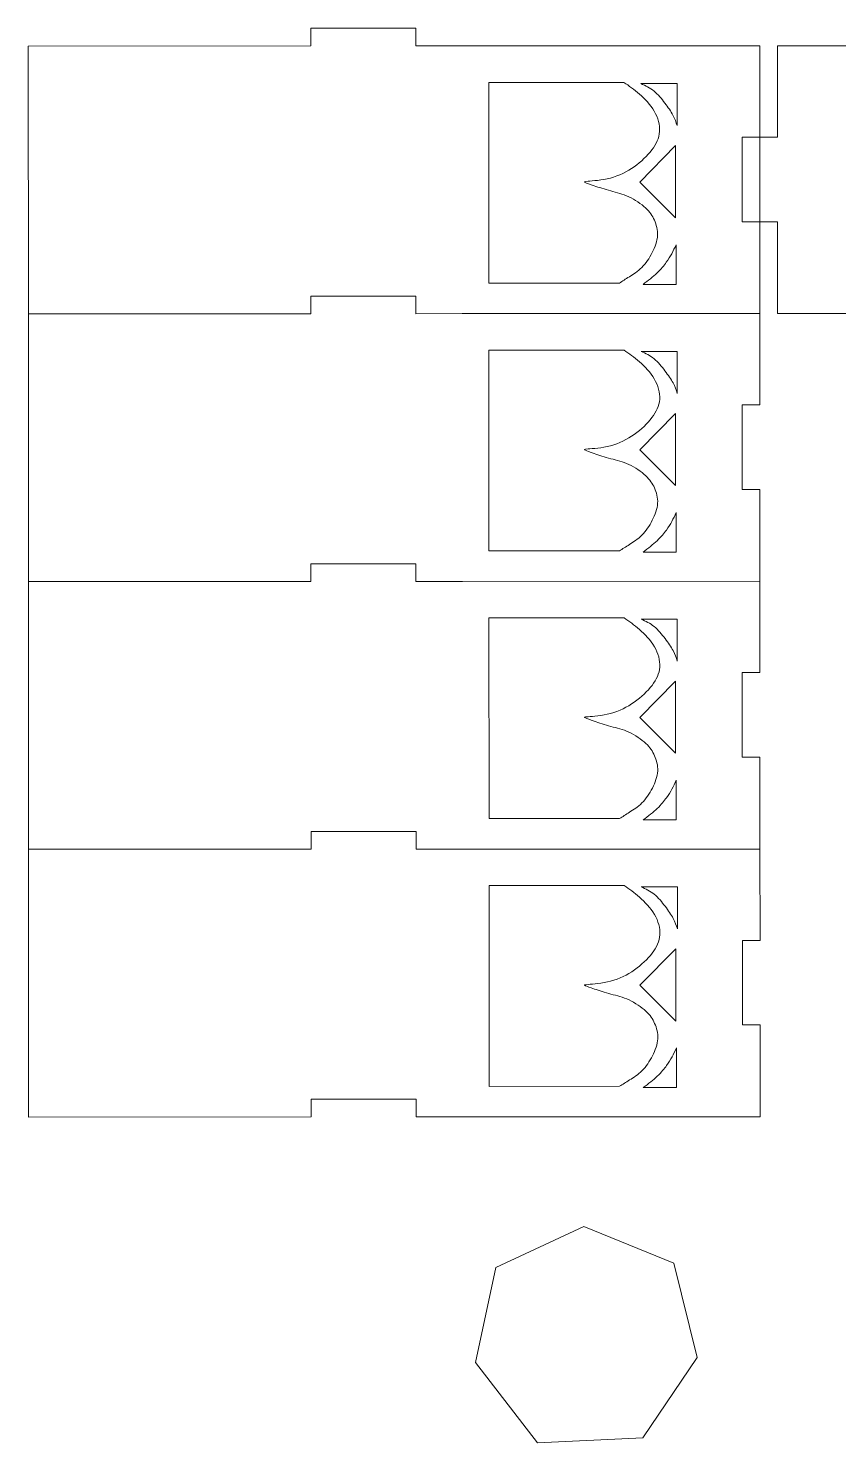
# Model space of a CAD drawing. Header units: centimetres. Extents: x -61 to 61, y -26 to 26.
# Drawn here: x -60.73 to -46.96, y -0.77 to 23.27 of the extents above; entities that cross this region are included whole.
import ezdxf

# ---------------------------------------------------------------- set-up
doc = ezdxf.new("R2010")
doc.units = ezdxf.units.CM
doc.header["$MEASUREMENT"] = 0
doc.layers.add('layer 1', color=7, linetype='Continuous')

msp = doc.modelspace()

# ---------------------------------------------------------------- linework, layer by layer
at = {"layer": 'layer 1', "lineweight": 9}
for points, knots in [([(-54.14339, 22.96942), (-54.14339, 22.96942), (-54.14349, 23.26942), (-54.14349, 23.26942), (-54.14349, 23.26942), (-54.14349, 23.26942), (-55.92725, 23.26884), (-55.92725, 23.26884), (-55.92725, 23.26884), (-55.92725, 23.26884), (-55.92715, 22.96884), (-55.92715, 22.96884)], [0, 0, 0, 0, 0.25, 0.25, 0.25, 0.25, 0.5, 0.5, 0.5, 0.5, 1, 1, 1, 1]), ([(-48.59804, 20.70049), (-48.59804, 20.70049), (-48.59828, 21.41896), (-48.59828, 21.41896), (-48.59828, 21.41896), (-48.59828, 21.41896), (-48.29828, 21.41906), (-48.29828, 21.41906)], [0, 0, 0, 0, 0.33333333, 0.33333333, 0.33333333, 0.33333333, 1, 1, 1, 1]), ([(-48.29804, 20.70059), (-48.29804, 20.70059), (-48.29828, 21.41906), (-48.29828, 21.41906), (-48.29828, 21.41906), (-48.29828, 21.41906), (-47.99828, 21.41916), (-47.99828, 21.41916)], [0, 0, 0, 0, 0.33333333, 0.33333333, 0.33333333, 0.33333333, 1, 1, 1, 1]), ([(-48.59804, 20.70049), (-48.59804, 20.70049), (-48.59781, 19.98202), (-48.59781, 19.98202), (-48.59781, 19.98202), (-48.59781, 19.98202), (-48.29781, 19.98212), (-48.29781, 19.98212)], [0, 0, 0, 0, 0.33333333, 0.33333333, 0.33333333, 0.33333333, 1, 1, 1, 1]), ([(-48.29804, 20.70059), (-48.29804, 20.70059), (-48.29781, 19.98212), (-48.29781, 19.98212), (-48.29781, 19.98212), (-48.29781, 19.98212), (-47.99781, 19.98222), (-47.99781, 19.98222)], [0, 0, 0, 0, 0.33333333, 0.33333333, 0.33333333, 0.33333333, 1, 1, 1, 1]), ([(-54.14191, 18.41962), (-54.14191, 18.41962), (-54.14201, 18.71962), (-54.14201, 18.71962), (-54.14201, 18.71962), (-54.14201, 18.71962), (-55.92577, 18.71904), (-55.92577, 18.71904), (-55.92577, 18.71904), (-55.92577, 18.71904), (-55.92567, 18.41904), (-55.92567, 18.41904)], [0, 0, 0, 0, 0.25, 0.25, 0.25, 0.25, 0.5, 0.5, 0.5, 0.5, 1, 1, 1, 1]), ([(-48.59656, 16.15069), (-48.59656, 16.15069), (-48.59679, 16.86916), (-48.59679, 16.86916), (-48.59679, 16.86916), (-48.59679, 16.86916), (-48.29679, 16.86926), (-48.29679, 16.86926)], [0, 0, 0, 0, 0.33333333, 0.33333333, 0.33333333, 0.33333333, 1, 1, 1, 1]), ([(-48.59656, 16.15069), (-48.59656, 16.15069), (-48.59632, 15.43222), (-48.59632, 15.43222), (-48.59632, 15.43222), (-48.59632, 15.43222), (-48.29632, 15.43232), (-48.29632, 15.43232)], [0, 0, 0, 0, 0.33333333, 0.33333333, 0.33333333, 0.33333333, 1, 1, 1, 1]), ([(-54.14042, 13.86982), (-54.14042, 13.86982), (-54.14052, 14.16982), (-54.14052, 14.16982), (-54.14052, 14.16982), (-54.14052, 14.16982), (-55.92428, 14.16924), (-55.92428, 14.16924), (-55.92428, 14.16924), (-55.92428, 14.16924), (-55.92418, 13.86924), (-55.92418, 13.86924)], [0, 0, 0, 0, 0.25, 0.25, 0.25, 0.25, 0.5, 0.5, 0.5, 0.5, 1, 1, 1, 1]), ([(-48.59507, 11.6009), (-48.59507, 11.6009), (-48.59531, 12.31937), (-48.59531, 12.31937), (-48.59531, 12.31937), (-48.59531, 12.31937), (-48.29531, 12.31946), (-48.29531, 12.31946)], [0, 0, 0, 0, 0.33333333, 0.33333333, 0.33333333, 0.33333333, 1, 1, 1, 1]), ([(-48.59507, 11.6009), (-48.59507, 11.6009), (-48.59484, 10.88243), (-48.59484, 10.88243), (-48.59484, 10.88243), (-48.59484, 10.88243), (-48.29484, 10.88252), (-48.29484, 10.88252)], [0, 0, 0, 0, 0.33333333, 0.33333333, 0.33333333, 0.33333333, 1, 1, 1, 1]), ([(-54.13894, 9.32002), (-54.13894, 9.32002), (-54.13904, 9.62002), (-54.13904, 9.62002), (-54.13904, 9.62002), (-54.13904, 9.62002), (-55.9228, 9.61944), (-55.9228, 9.61944), (-55.9228, 9.61944), (-55.9228, 9.61944), (-55.9227, 9.31944), (-55.9227, 9.31944)], [0, 0, 0, 0, 0.25, 0.25, 0.25, 0.25, 0.5, 0.5, 0.5, 0.5, 1, 1, 1, 1]), ([(-48.59359, 7.0511), (-48.59359, 7.0511), (-48.59382, 7.76957), (-48.59382, 7.76957), (-48.59382, 7.76957), (-48.59382, 7.76957), (-48.29382, 7.76966), (-48.29382, 7.76966)], [0, 0, 0, 0, 0.33333333, 0.33333333, 0.33333333, 0.33333333, 1, 1, 1, 1]), ([(-48.59359, 7.0511), (-48.59359, 7.0511), (-48.59335, 6.33263), (-48.59335, 6.33263), (-48.59335, 6.33263), (-48.59335, 6.33263), (-48.29335, 6.33272), (-48.29335, 6.33272)], [0, 0, 0, 0, 0.33333333, 0.33333333, 0.33333333, 0.33333333, 1, 1, 1, 1]), ([(-54.13745, 4.77022), (-54.13745, 4.77022), (-54.13755, 5.07022), (-54.13755, 5.07022), (-54.13755, 5.07022), (-54.13755, 5.07022), (-55.92131, 5.06964), (-55.92131, 5.06964), (-55.92131, 5.06964), (-55.92131, 5.06964), (-55.92121, 4.76964), (-55.92121, 4.76964)], [0, 0, 0, 0, 0.25, 0.25, 0.25, 0.25, 0.5, 0.5, 0.5, 0.5, 1, 1, 1, 1])]:
    msp.add_open_spline(points, degree=3, knots=knots, dxfattribs=at)
at = {"layer": 'layer 1', "color": 1, "lineweight": 9}
for points in [[(-60.72688, 22.96727), (-60.72688, 22.96727), (-55.92715, 22.96884), (-55.92715, 22.96884)], [(-60.72688, 22.96727), (-60.72688, 22.96727), (-60.7254, 18.41747), (-60.7254, 18.41747)], [(-54.14339, 22.96942), (-54.14339, 22.96942), (-53.35463, 22.96968), (-53.35463, 22.96968)], [(-53.35463, 22.96968), (-53.35463, 22.96968), (-48.29878, 22.97133), (-48.29878, 22.97133)], [(-48.29828, 21.41906), (-48.29828, 21.41906), (-48.29878, 22.97133), (-48.29878, 22.97133)], [(-47.9973, 18.42163), (-47.9973, 18.42163), (-47.99781, 19.98222), (-47.99781, 19.98222)], [(-60.7254, 18.41747), (-60.7254, 18.41747), (-55.92567, 18.41904), (-55.92567, 18.41904)], [(-60.7254, 18.41747), (-60.7254, 18.41747), (-60.72391, 13.86767), (-60.72391, 13.86767)], [(-54.14191, 18.41962), (-54.14191, 18.41962), (-53.35315, 18.41988), (-53.35315, 18.41988)], [(-48.29679, 16.86926), (-48.29679, 16.86926), (-48.2973, 18.42153), (-48.2973, 18.42153)], [(-46.44502, 18.42214), (-46.44502, 18.42214), (-47.9973, 18.42163), (-47.9973, 18.42163)], [(-60.72391, 13.86767), (-60.72391, 13.86767), (-55.92418, 13.86924), (-55.92418, 13.86924)], [(-60.72391, 13.86767), (-60.72391, 13.86767), (-60.72243, 9.31787), (-60.72243, 9.31787)], [(-54.14042, 13.86982), (-54.14042, 13.86982), (-53.35166, 13.87008), (-53.35166, 13.87008)], [(-48.29531, 12.31946), (-48.29531, 12.31946), (-48.29581, 13.87173), (-48.29581, 13.87173)], [(-60.72243, 9.31787), (-60.72243, 9.31787), (-55.9227, 9.31944), (-55.9227, 9.31944)], [(-60.72243, 9.31787), (-60.72243, 9.31787), (-60.72094, 4.76808), (-60.72094, 4.76808)], [(-54.13894, 9.32002), (-54.13894, 9.32002), (-53.35018, 9.32028), (-53.35018, 9.32028)], [(-48.29382, 7.76966), (-48.29382, 7.76966), (-48.29433, 9.32193), (-48.29433, 9.32193)], [(-60.72094, 4.76808), (-60.72094, 4.76808), (-55.92121, 4.76964), (-55.92121, 4.76964)], [(-54.13745, 4.77022), (-54.13745, 4.77022), (-53.34869, 4.77048), (-53.34869, 4.77048)], [(-51.28555, 2.90508), (-51.28555, 2.90508), (-52.78239, 2.21087), (-52.78239, 2.21087)], [(-49.75701, 2.2838), (-49.75701, 2.2838), (-51.28556, 2.90507), (-51.28556, 2.90507)], [(-52.78239, 2.21087), (-52.78239, 2.21087), (-53.12879, 0.59766), (-53.12879, 0.59766)], [(-49.36117, 0.682), (-49.36117, 0.682), (-49.75701, 2.2838), (-49.75701, 2.2838)], [(-53.12879, 0.59766), (-53.12879, 0.59766), (-52.07393, -0.76689), (-52.07393, -0.76689)], [(-50.28667, -0.68397), (-50.28667, -0.68397), (-49.36117, 0.68201), (-49.36117, 0.68201)], [(-52.07393, -0.76689), (-52.07393, -0.76689), (-50.28667, -0.68396), (-50.28667, -0.68396)]]:
    msp.add_open_spline(points, degree=3, dxfattribs=at)
for points, knots in [([(-47.99828, 21.41916), (-47.99828, 21.41916), (-47.99878, 22.97143), (-47.99878, 22.97143), (-47.99878, 22.97143), (-47.99878, 22.97143), (-46.43819, 22.97194), (-46.43819, 22.97194)], [0, 0, 0, 0, 0.33333333, 0.33333333, 0.33333333, 0.33333333, 1, 1, 1, 1]), ([(-50.68325, 18.93915), (-50.68325, 18.93915), (-52.90181, 18.93843), (-52.90181, 18.93843), (-52.90181, 18.93843), (-52.90181, 18.93843), (-52.90292, 22.34987), (-52.90292, 22.34987), (-52.90292, 22.34987), (-52.90292, 22.34987), (-50.60632, 22.35062), (-50.60632, 22.35062)], [0, 0, 0, 0, 0.25, 0.25, 0.25, 0.25, 0.5, 0.5, 0.5, 0.5, 1, 1, 1, 1]), ([(-50.60632, 22.35062), (-50.52083, 22.29119), (-50.43534, 22.23176), (-50.34427, 22.15189), (-50.34427, 22.15189), (-50.2532, 22.07202), (-50.15655, 21.97173), (-50.09147, 21.86027), (-50.09147, 21.86027), (-50.02641, 21.7488), (-49.99293, 21.62617), (-50.00032, 21.51469), (-50.00032, 21.51469), (-50.00771, 21.40319), (-50.05599, 21.30285), (-50.13214, 21.20248), (-50.13214, 21.20248), (-50.20828, 21.10212), (-50.31231, 21.00175), (-50.43259, 20.91728), (-50.43259, 20.91728), (-50.55288, 20.83279), (-50.68941, 20.7642), (-50.83619, 20.72513), (-50.83619, 20.72513), (-50.98297, 20.68607), (-51.13998, 20.67651), (-51.21661, 20.66989), (-51.21661, 20.66989), (-51.29326, 20.66325), (-51.28955, 20.65955), (-51.26353, 20.6484), (-51.26353, 20.6484), (-51.23751, 20.63726), (-51.1892, 20.6187), (-51.11301, 20.59271), (-51.11301, 20.59271), (-51.03682, 20.56672), (-50.93275, 20.53331), (-50.83054, 20.50548), (-50.83054, 20.50548), (-50.72834, 20.47763), (-50.628, 20.45537), (-50.52393, 20.4071), (-50.52393, 20.4071), (-50.41986, 20.35882), (-50.31208, 20.28452), (-50.23773, 20.21581), (-50.23773, 20.21581), (-50.16338, 20.14708), (-50.12248, 20.08392), (-50.08901, 20.00775), (-50.08901, 20.00775), (-50.05554, 19.93158), (-50.02949, 19.8424), (-50.03503, 19.74764), (-50.03503, 19.74764), (-50.04058, 19.65286), (-50.07772, 19.55252), (-50.126, 19.45775), (-50.126, 19.45775), (-50.17428, 19.36296), (-50.23371, 19.27376), (-50.30244, 19.20499), (-50.30244, 19.20499), (-50.37116, 19.13622), (-50.44918, 19.08788), (-50.51419, 19.04698), (-50.51419, 19.04698), (-50.57922, 19.00608), (-50.63123, 18.97262), (-50.68325, 18.93915)], [0, 0, 0, 0, 0.05263158, 0.05263158, 0.05263158, 0.05263158, 0.10526316, 0.10526316, 0.10526316, 0.10526316, 0.15789474, 0.15789474, 0.15789474, 0.15789474, 0.21052632, 0.21052632, 0.21052632, 0.21052632, 0.26315789, 0.26315789, 0.26315789, 0.26315789, 0.31578947, 0.31578947, 0.31578947, 0.31578947, 0.36842105, 0.36842105, 0.36842105, 0.36842105, 0.42105263, 0.42105263, 0.42105263, 0.42105263, 0.47368421, 0.47368421, 0.47368421, 0.47368421, 0.52631579, 0.52631579, 0.52631579, 0.52631579, 0.57894737, 0.57894737, 0.57894737, 0.57894737, 0.63157895, 0.63157895, 0.63157895, 0.63157895, 0.68421053, 0.68421053, 0.68421053, 0.68421053, 0.73684211, 0.73684211, 0.73684211, 0.73684211, 0.78947368, 0.78947368, 0.78947368, 0.78947368, 0.84210526, 0.84210526, 0.84210526, 0.84210526, 0.89473684, 0.89473684, 0.89473684, 0.89473684, 1, 1, 1, 1]), ([(-49.70305, 21.61511), (-49.70305, 21.61511), (-49.70329, 22.32862), (-49.70329, 22.32862), (-49.70329, 22.32862), (-49.70329, 22.32862), (-50.31646, 22.32842), (-50.31646, 22.32842)], [0, 0, 0, 0, 0.33333333, 0.33333333, 0.33333333, 0.33333333, 1, 1, 1, 1]), ([(-50.31646, 22.32842), (-50.24026, 22.29315), (-50.16407, 22.25786), (-50.0953, 22.20215), (-50.0953, 22.20215), (-50.02654, 22.14643), (-49.9652, 22.07027), (-49.91036, 21.99783), (-49.91036, 21.99783), (-49.85552, 21.92537), (-49.80719, 21.85664), (-49.77372, 21.79348), (-49.77372, 21.79348), (-49.74026, 21.73031), (-49.72165, 21.67271), (-49.70305, 21.61511)], [0, 0, 0, 0, 0.2, 0.2, 0.2, 0.2, 0.4, 0.4, 0.4, 0.4, 0.6, 0.6, 0.6, 0.6, 1, 1, 1, 1]), ([(-49.73082, 21.27507), (-49.73082, 21.27507), (-50.33821, 20.65614), (-50.33821, 20.65614), (-50.33821, 20.65614), (-50.33821, 20.65614), (-49.73042, 20.04873), (-49.73042, 20.04873), (-49.73042, 20.04873), (-49.73042, 20.04873), (-49.73082, 21.27507), (-49.73082, 21.27507)], [0, 0, 0, 0, 0.25, 0.25, 0.25, 0.25, 0.5, 0.5, 0.5, 0.5, 1, 1, 1, 1]), ([(-53.35315, 18.41988), (-53.35315, 18.41988), (-48.2973, 18.42153), (-48.2973, 18.42153), (-48.2973, 18.42153), (-48.2973, 18.42153), (-48.29781, 19.98212), (-48.29781, 19.98212)], [0, 0, 0, 0, 0.33333333, 0.33333333, 0.33333333, 0.33333333, 1, 1, 1, 1]), ([(-49.71912, 19.59166), (-49.71912, 19.59166), (-49.7189, 18.91717), (-49.7189, 18.91717), (-49.7189, 18.91717), (-49.7189, 18.91717), (-50.2819, 18.91698), (-50.2819, 18.91698)], [0, 0, 0, 0, 0.33333333, 0.33333333, 0.33333333, 0.33333333, 1, 1, 1, 1]), ([(-50.2819, 18.91698), (-50.19645, 18.98204), (-50.111, 19.04711), (-50.0432, 19.11123), (-50.0432, 19.11123), (-49.97541, 19.17535), (-49.92526, 19.23855), (-49.88625, 19.29245), (-49.88625, 19.29245), (-49.84725, 19.34635), (-49.8194, 19.39095), (-49.79339, 19.43927), (-49.79339, 19.43927), (-49.7674, 19.48759), (-49.74326, 19.53962), (-49.71912, 19.59166)], [0, 0, 0, 0, 0.2, 0.2, 0.2, 0.2, 0.4, 0.4, 0.4, 0.4, 0.6, 0.6, 0.6, 0.6, 1, 1, 1, 1]), ([(-50.68176, 14.38935), (-50.68176, 14.38935), (-52.90032, 14.38863), (-52.90032, 14.38863), (-52.90032, 14.38863), (-52.90032, 14.38863), (-52.90144, 17.80007), (-52.90144, 17.80007), (-52.90144, 17.80007), (-52.90144, 17.80007), (-50.60484, 17.80082), (-50.60484, 17.80082)], [0, 0, 0, 0, 0.25, 0.25, 0.25, 0.25, 0.5, 0.5, 0.5, 0.5, 1, 1, 1, 1]), ([(-50.60484, 17.80082), (-50.51935, 17.74139), (-50.43386, 17.68197), (-50.34278, 17.60209), (-50.34278, 17.60209), (-50.25172, 17.52222), (-50.15506, 17.42193), (-50.08999, 17.31047), (-50.08999, 17.31047), (-50.02492, 17.199), (-49.99144, 17.07637), (-49.99883, 16.96489), (-49.99883, 16.96489), (-50.00623, 16.85339), (-50.0545, 16.75305), (-50.13065, 16.65268), (-50.13065, 16.65268), (-50.2068, 16.55232), (-50.31083, 16.45196), (-50.43111, 16.36748), (-50.43111, 16.36748), (-50.55139, 16.28299), (-50.68793, 16.2144), (-50.83471, 16.17533), (-50.83471, 16.17533), (-50.98148, 16.13627), (-51.13849, 16.12671), (-51.21513, 16.12009), (-51.21513, 16.12009), (-51.29178, 16.11345), (-51.28806, 16.10975), (-51.26204, 16.0986), (-51.26204, 16.0986), (-51.23603, 16.08746), (-51.18771, 16.0689), (-51.11152, 16.04291), (-51.11152, 16.04291), (-51.03533, 16.01692), (-50.93126, 15.98351), (-50.82905, 15.95568), (-50.82905, 15.95568), (-50.72686, 15.92783), (-50.62652, 15.90557), (-50.52244, 15.8573), (-50.52244, 15.8573), (-50.41838, 15.80902), (-50.31059, 15.73473), (-50.23624, 15.66601), (-50.23624, 15.66601), (-50.1619, 15.59728), (-50.121, 15.53412), (-50.08752, 15.45795), (-50.08752, 15.45795), (-50.05406, 15.38178), (-50.02801, 15.2926), (-50.03355, 15.19784), (-50.03355, 15.19784), (-50.0391, 15.10306), (-50.07623, 15.00272), (-50.12451, 14.90795), (-50.12451, 14.90795), (-50.17279, 14.81316), (-50.23222, 14.72396), (-50.30095, 14.65519), (-50.30095, 14.65519), (-50.36968, 14.58642), (-50.44769, 14.53808), (-50.51271, 14.49718), (-50.51271, 14.49718), (-50.57773, 14.45628), (-50.62974, 14.42282), (-50.68176, 14.38935)], [0, 0, 0, 0, 0.05263158, 0.05263158, 0.05263158, 0.05263158, 0.10526316, 0.10526316, 0.10526316, 0.10526316, 0.15789474, 0.15789474, 0.15789474, 0.15789474, 0.21052632, 0.21052632, 0.21052632, 0.21052632, 0.26315789, 0.26315789, 0.26315789, 0.26315789, 0.31578947, 0.31578947, 0.31578947, 0.31578947, 0.36842105, 0.36842105, 0.36842105, 0.36842105, 0.42105263, 0.42105263, 0.42105263, 0.42105263, 0.47368421, 0.47368421, 0.47368421, 0.47368421, 0.52631579, 0.52631579, 0.52631579, 0.52631579, 0.57894737, 0.57894737, 0.57894737, 0.57894737, 0.63157895, 0.63157895, 0.63157895, 0.63157895, 0.68421053, 0.68421053, 0.68421053, 0.68421053, 0.73684211, 0.73684211, 0.73684211, 0.73684211, 0.78947368, 0.78947368, 0.78947368, 0.78947368, 0.84210526, 0.84210526, 0.84210526, 0.84210526, 0.89473684, 0.89473684, 0.89473684, 0.89473684, 1, 1, 1, 1]), ([(-49.70157, 17.06531), (-49.70157, 17.06531), (-49.7018, 17.77882), (-49.7018, 17.77882), (-49.7018, 17.77882), (-49.7018, 17.77882), (-50.31497, 17.77862), (-50.31497, 17.77862)], [0, 0, 0, 0, 0.33333333, 0.33333333, 0.33333333, 0.33333333, 1, 1, 1, 1]), ([(-50.31497, 17.77862), (-50.23878, 17.74335), (-50.16259, 17.70806), (-50.09382, 17.65235), (-50.09382, 17.65235), (-50.02505, 17.59663), (-49.96372, 17.52047), (-49.90887, 17.44803), (-49.90887, 17.44803), (-49.85404, 17.37557), (-49.80571, 17.30684), (-49.77223, 17.24368), (-49.77223, 17.24368), (-49.73877, 17.18051), (-49.72017, 17.12291), (-49.70157, 17.06531)], [0, 0, 0, 0, 0.2, 0.2, 0.2, 0.2, 0.4, 0.4, 0.4, 0.4, 0.6, 0.6, 0.6, 0.6, 1, 1, 1, 1]), ([(-49.72934, 16.72528), (-49.72934, 16.72528), (-50.33672, 16.10634), (-50.33672, 16.10634), (-50.33672, 16.10634), (-50.33672, 16.10634), (-49.72894, 15.49894), (-49.72894, 15.49894), (-49.72894, 15.49894), (-49.72894, 15.49894), (-49.72934, 16.72528), (-49.72934, 16.72528)], [0, 0, 0, 0, 0.25, 0.25, 0.25, 0.25, 0.5, 0.5, 0.5, 0.5, 1, 1, 1, 1]), ([(-53.35166, 13.87008), (-53.35166, 13.87008), (-48.29581, 13.87173), (-48.29581, 13.87173), (-48.29581, 13.87173), (-48.29581, 13.87173), (-48.29632, 15.43232), (-48.29632, 15.43232)], [0, 0, 0, 0, 0.33333333, 0.33333333, 0.33333333, 0.33333333, 1, 1, 1, 1]), ([(-49.71764, 15.04186), (-49.71764, 15.04186), (-49.71742, 14.36737), (-49.71742, 14.36737), (-49.71742, 14.36737), (-49.71742, 14.36737), (-50.28042, 14.36718), (-50.28042, 14.36718)], [0, 0, 0, 0, 0.33333333, 0.33333333, 0.33333333, 0.33333333, 1, 1, 1, 1]), ([(-50.28042, 14.36718), (-50.19497, 14.43224), (-50.10952, 14.49731), (-50.04172, 14.56143), (-50.04172, 14.56143), (-49.97392, 14.62556), (-49.92377, 14.68875), (-49.88477, 14.74265), (-49.88477, 14.74265), (-49.84577, 14.79655), (-49.81791, 14.84115), (-49.79191, 14.88947), (-49.79191, 14.88947), (-49.76591, 14.93779), (-49.74178, 14.98982), (-49.71764, 15.04186)], [0, 0, 0, 0, 0.2, 0.2, 0.2, 0.2, 0.4, 0.4, 0.4, 0.4, 0.6, 0.6, 0.6, 0.6, 1, 1, 1, 1]), ([(-50.68028, 9.83955), (-50.68028, 9.83955), (-52.89884, 9.83883), (-52.89884, 9.83883), (-52.89884, 9.83883), (-52.89884, 9.83883), (-52.89995, 13.25027), (-52.89995, 13.25027), (-52.89995, 13.25027), (-52.89995, 13.25027), (-50.60335, 13.25102), (-50.60335, 13.25102)], [0, 0, 0, 0, 0.25, 0.25, 0.25, 0.25, 0.5, 0.5, 0.5, 0.5, 1, 1, 1, 1]), ([(-50.60335, 13.25102), (-50.51786, 13.19159), (-50.43237, 13.13217), (-50.3413, 13.05229), (-50.3413, 13.05229), (-50.25023, 12.97242), (-50.15358, 12.87213), (-50.0885, 12.76067), (-50.0885, 12.76067), (-50.02343, 12.6492), (-49.98995, 12.52657), (-49.99735, 12.41509), (-49.99735, 12.41509), (-50.00474, 12.30359), (-50.05302, 12.20325), (-50.12917, 12.10288), (-50.12917, 12.10288), (-50.20531, 12.00252), (-50.30934, 11.90216), (-50.42962, 11.81768), (-50.42962, 11.81768), (-50.54991, 11.73319), (-50.68644, 11.6646), (-50.83322, 11.62553), (-50.83322, 11.62553), (-50.98, 11.58647), (-51.137, 11.57692), (-51.21364, 11.57029), (-51.21364, 11.57029), (-51.29029, 11.56366), (-51.28658, 11.55995), (-51.26056, 11.5488), (-51.26056, 11.5488), (-51.23454, 11.53766), (-51.18623, 11.5191), (-51.11004, 11.49311), (-51.11004, 11.49311), (-51.03385, 11.46712), (-50.92978, 11.43371), (-50.82757, 11.40588), (-50.82757, 11.40588), (-50.72537, 11.37803), (-50.62503, 11.35577), (-50.52096, 11.3075), (-50.52096, 11.3075), (-50.41689, 11.25922), (-50.30911, 11.18493), (-50.23475, 11.11621), (-50.23475, 11.11621), (-50.16041, 11.04748), (-50.11951, 10.98432), (-50.08604, 10.90815), (-50.08604, 10.90815), (-50.05257, 10.83198), (-50.02652, 10.7428), (-50.03206, 10.64804), (-50.03206, 10.64804), (-50.03761, 10.55326), (-50.07475, 10.45292), (-50.12303, 10.35815), (-50.12303, 10.35815), (-50.17131, 10.26336), (-50.23074, 10.17416), (-50.29946, 10.10539), (-50.29946, 10.10539), (-50.36819, 10.03662), (-50.44621, 9.98828), (-50.51122, 9.94738), (-50.51122, 9.94738), (-50.57625, 9.90648), (-50.62826, 9.87302), (-50.68028, 9.83955)], [0, 0, 0, 0, 0.05263158, 0.05263158, 0.05263158, 0.05263158, 0.10526316, 0.10526316, 0.10526316, 0.10526316, 0.15789474, 0.15789474, 0.15789474, 0.15789474, 0.21052632, 0.21052632, 0.21052632, 0.21052632, 0.26315789, 0.26315789, 0.26315789, 0.26315789, 0.31578947, 0.31578947, 0.31578947, 0.31578947, 0.36842105, 0.36842105, 0.36842105, 0.36842105, 0.42105263, 0.42105263, 0.42105263, 0.42105263, 0.47368421, 0.47368421, 0.47368421, 0.47368421, 0.52631579, 0.52631579, 0.52631579, 0.52631579, 0.57894737, 0.57894737, 0.57894737, 0.57894737, 0.63157895, 0.63157895, 0.63157895, 0.63157895, 0.68421053, 0.68421053, 0.68421053, 0.68421053, 0.73684211, 0.73684211, 0.73684211, 0.73684211, 0.78947368, 0.78947368, 0.78947368, 0.78947368, 0.84210526, 0.84210526, 0.84210526, 0.84210526, 0.89473684, 0.89473684, 0.89473684, 0.89473684, 1, 1, 1, 1]), ([(-49.70008, 12.51551), (-49.70008, 12.51551), (-49.70031, 13.22902), (-49.70031, 13.22902), (-49.70031, 13.22902), (-49.70031, 13.22902), (-50.31348, 13.22882), (-50.31348, 13.22882)], [0, 0, 0, 0, 0.33333333, 0.33333333, 0.33333333, 0.33333333, 1, 1, 1, 1]), ([(-50.31348, 13.22882), (-50.23729, 13.19355), (-50.1611, 13.15826), (-50.09233, 13.10255), (-50.09233, 13.10255), (-50.02356, 13.04683), (-49.96223, 12.97067), (-49.90739, 12.89823), (-49.90739, 12.89823), (-49.85255, 12.82577), (-49.80422, 12.75704), (-49.77075, 12.69388), (-49.77075, 12.69388), (-49.73729, 12.63071), (-49.71868, 12.57311), (-49.70008, 12.51551)], [0, 0, 0, 0, 0.2, 0.2, 0.2, 0.2, 0.4, 0.4, 0.4, 0.4, 0.6, 0.6, 0.6, 0.6, 1, 1, 1, 1]), ([(-49.72785, 12.17548), (-49.72785, 12.17548), (-50.33524, 11.55654), (-50.33524, 11.55654), (-50.33524, 11.55654), (-50.33524, 11.55654), (-49.72745, 10.94914), (-49.72745, 10.94914), (-49.72745, 10.94914), (-49.72745, 10.94914), (-49.72785, 12.17548), (-49.72785, 12.17548)], [0, 0, 0, 0, 0.25, 0.25, 0.25, 0.25, 0.5, 0.5, 0.5, 0.5, 1, 1, 1, 1]), ([(-53.35018, 9.32028), (-53.35018, 9.32028), (-48.29433, 9.32193), (-48.29433, 9.32193), (-48.29433, 9.32193), (-48.29433, 9.32193), (-48.29484, 10.88252), (-48.29484, 10.88252)], [0, 0, 0, 0, 0.33333333, 0.33333333, 0.33333333, 0.33333333, 1, 1, 1, 1]), ([(-49.71615, 10.49206), (-49.71615, 10.49206), (-49.71593, 9.81757), (-49.71593, 9.81757), (-49.71593, 9.81757), (-49.71593, 9.81757), (-50.27893, 9.81739), (-50.27893, 9.81739)], [0, 0, 0, 0, 0.33333333, 0.33333333, 0.33333333, 0.33333333, 1, 1, 1, 1]), ([(-50.27893, 9.81739), (-50.19348, 9.88244), (-50.10803, 9.94751), (-50.04023, 10.01163), (-50.04023, 10.01163), (-49.97243, 10.07576), (-49.92228, 10.13895), (-49.88328, 10.19285), (-49.88328, 10.19285), (-49.84428, 10.24675), (-49.81642, 10.29135), (-49.79042, 10.33967), (-49.79042, 10.33967), (-49.76443, 10.38799), (-49.74029, 10.44002), (-49.71615, 10.49206)], [0, 0, 0, 0, 0.2, 0.2, 0.2, 0.2, 0.4, 0.4, 0.4, 0.4, 0.6, 0.6, 0.6, 0.6, 1, 1, 1, 1]), ([(-50.67879, 5.28975), (-50.67879, 5.28975), (-52.89735, 5.28903), (-52.89735, 5.28903), (-52.89735, 5.28903), (-52.89735, 5.28903), (-52.89847, 8.70047), (-52.89847, 8.70047), (-52.89847, 8.70047), (-52.89847, 8.70047), (-50.60187, 8.70122), (-50.60187, 8.70122)], [0, 0, 0, 0, 0.25, 0.25, 0.25, 0.25, 0.5, 0.5, 0.5, 0.5, 1, 1, 1, 1]), ([(-50.60187, 8.70122), (-50.51638, 8.64179), (-50.43089, 8.58237), (-50.33981, 8.5025), (-50.33981, 8.5025), (-50.24874, 8.42262), (-50.15209, 8.32233), (-50.08702, 8.21087), (-50.08702, 8.21087), (-50.02195, 8.0994), (-49.98847, 7.97677), (-49.99586, 7.86529), (-49.99586, 7.86529), (-50.00326, 7.7538), (-50.05153, 7.65345), (-50.12768, 7.55308), (-50.12768, 7.55308), (-50.20383, 7.45272), (-50.30785, 7.35236), (-50.42814, 7.26788), (-50.42814, 7.26788), (-50.54842, 7.18339), (-50.68496, 7.1148), (-50.83173, 7.07573), (-50.83173, 7.07573), (-50.97851, 7.03667), (-51.13552, 7.02712), (-51.21216, 7.02049), (-51.21216, 7.02049), (-51.2888, 7.01386), (-51.28509, 7.01015), (-51.25907, 6.999), (-51.25907, 6.999), (-51.23306, 6.98786), (-51.18474, 6.9693), (-51.10855, 6.94331), (-51.10855, 6.94331), (-51.03236, 6.91732), (-50.92829, 6.88391), (-50.82608, 6.85608), (-50.82608, 6.85608), (-50.72388, 6.82823), (-50.62355, 6.80597), (-50.51947, 6.7577), (-50.51947, 6.7577), (-50.4154, 6.70942), (-50.30762, 6.63513), (-50.23327, 6.56641), (-50.23327, 6.56641), (-50.15893, 6.49768), (-50.11803, 6.43452), (-50.08455, 6.35835), (-50.08455, 6.35835), (-50.05109, 6.28218), (-50.02504, 6.193), (-50.03058, 6.09824), (-50.03058, 6.09824), (-50.03612, 6.00346), (-50.07326, 5.90312), (-50.12154, 5.80835), (-50.12154, 5.80835), (-50.16982, 5.71356), (-50.22925, 5.62436), (-50.29798, 5.55559), (-50.29798, 5.55559), (-50.36671, 5.48682), (-50.44472, 5.43848), (-50.50974, 5.39758), (-50.50974, 5.39758), (-50.57476, 5.35668), (-50.62677, 5.32322), (-50.67879, 5.28975)], [0, 0, 0, 0, 0.05263158, 0.05263158, 0.05263158, 0.05263158, 0.10526316, 0.10526316, 0.10526316, 0.10526316, 0.15789474, 0.15789474, 0.15789474, 0.15789474, 0.21052632, 0.21052632, 0.21052632, 0.21052632, 0.26315789, 0.26315789, 0.26315789, 0.26315789, 0.31578947, 0.31578947, 0.31578947, 0.31578947, 0.36842105, 0.36842105, 0.36842105, 0.36842105, 0.42105263, 0.42105263, 0.42105263, 0.42105263, 0.47368421, 0.47368421, 0.47368421, 0.47368421, 0.52631579, 0.52631579, 0.52631579, 0.52631579, 0.57894737, 0.57894737, 0.57894737, 0.57894737, 0.63157895, 0.63157895, 0.63157895, 0.63157895, 0.68421053, 0.68421053, 0.68421053, 0.68421053, 0.73684211, 0.73684211, 0.73684211, 0.73684211, 0.78947368, 0.78947368, 0.78947368, 0.78947368, 0.84210526, 0.84210526, 0.84210526, 0.84210526, 0.89473684, 0.89473684, 0.89473684, 0.89473684, 1, 1, 1, 1]), ([(-49.6986, 7.96571), (-49.6986, 7.96571), (-49.69883, 8.67922), (-49.69883, 8.67922), (-49.69883, 8.67922), (-49.69883, 8.67922), (-50.312, 8.67902), (-50.312, 8.67902)], [0, 0, 0, 0, 0.33333333, 0.33333333, 0.33333333, 0.33333333, 1, 1, 1, 1]), ([(-50.312, 8.67902), (-50.23581, 8.64375), (-50.15962, 8.60846), (-50.09085, 8.55275), (-50.09085, 8.55275), (-50.02208, 8.49703), (-49.96074, 8.42087), (-49.9059, 8.34843), (-49.9059, 8.34843), (-49.85107, 8.27597), (-49.80273, 8.20724), (-49.76926, 8.14408), (-49.76926, 8.14408), (-49.7358, 8.08091), (-49.71719, 8.02331), (-49.6986, 7.96571)], [0, 0, 0, 0, 0.2, 0.2, 0.2, 0.2, 0.4, 0.4, 0.4, 0.4, 0.6, 0.6, 0.6, 0.6, 1, 1, 1, 1]), ([(-49.72636, 7.62568), (-49.72636, 7.62568), (-50.33375, 7.00674), (-50.33375, 7.00674), (-50.33375, 7.00674), (-50.33375, 7.00674), (-49.72596, 6.39934), (-49.72596, 6.39934), (-49.72596, 6.39934), (-49.72596, 6.39934), (-49.72636, 7.62568), (-49.72636, 7.62568)], [0, 0, 0, 0, 0.25, 0.25, 0.25, 0.25, 0.5, 0.5, 0.5, 0.5, 1, 1, 1, 1]), ([(-53.34869, 4.77048), (-53.34869, 4.77048), (-48.29284, 4.77213), (-48.29284, 4.77213), (-48.29284, 4.77213), (-48.29284, 4.77213), (-48.29335, 6.33272), (-48.29335, 6.33272)], [0, 0, 0, 0, 0.33333333, 0.33333333, 0.33333333, 0.33333333, 1, 1, 1, 1]), ([(-49.71466, 5.94226), (-49.71466, 5.94226), (-49.71444, 5.26777), (-49.71444, 5.26777), (-49.71444, 5.26777), (-49.71444, 5.26777), (-50.27744, 5.26759), (-50.27744, 5.26759)], [0, 0, 0, 0, 0.33333333, 0.33333333, 0.33333333, 0.33333333, 1, 1, 1, 1]), ([(-50.27744, 5.26759), (-50.192, 5.33264), (-50.10655, 5.39771), (-50.03875, 5.46183), (-50.03875, 5.46183), (-49.97095, 5.52596), (-49.9208, 5.58915), (-49.8818, 5.64305), (-49.8818, 5.64305), (-49.84279, 5.69695), (-49.81494, 5.74155), (-49.78893, 5.78987), (-49.78893, 5.78987), (-49.76294, 5.83819), (-49.73881, 5.89022), (-49.71466, 5.94226)], [0, 0, 0, 0, 0.2, 0.2, 0.2, 0.2, 0.4, 0.4, 0.4, 0.4, 0.6, 0.6, 0.6, 0.6, 1, 1, 1, 1])]:
    msp.add_open_spline(points, degree=3, knots=knots, dxfattribs=at)

doc.saveas('drawing.dxf')
